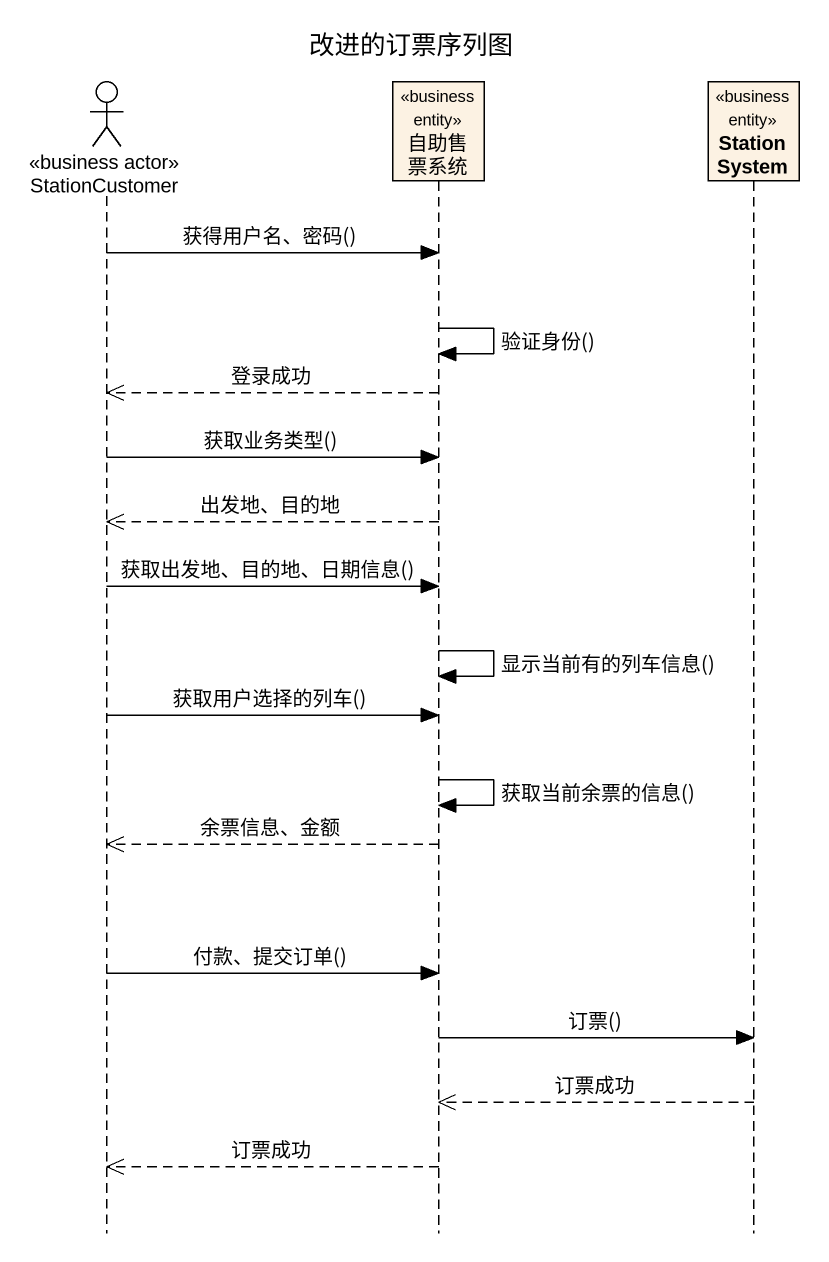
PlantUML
@startuml
title 改进的订票序列图
hide footbox
actor StationCustomer <<business actor>>
participant 自助售票系统 <<business entity>>
participant StationSystem <<business entity>>

StationCustomer -> 自助售票系统 : 获得用户名、密码()
自助售票系统 -> 自助售票系统 : 验证身份()
自助售票系统 -->> StationCustomer : 登录成功
StationCustomer -> 自助售票系统 : 获取业务类型()
自助售票系统 -->> StationCustomer : 出发地、目的地
StationCustomer -> 自助售票系统 : 获取出发地、目的地、日期信息()
自助售票系统 -> 自助售票系统 : 显示当前有的列车信息()
StationCustomer -> 自助售票系统 : 获取用户选择的列车()
自助售票系统 -> 自助售票系统 : 获取当前余票的信息()
自助售票系统 -->> StationCustomer : 余票信息、金额
StationCustomer -> 自助售票系统 : 付款、提交订单()
自助售票系统 -> StationSystem : 订票()
StationSystem -->> 自助售票系统 : 订票成功
自助售票系统 -->> StationCustomer : 订票成功
@enduml
